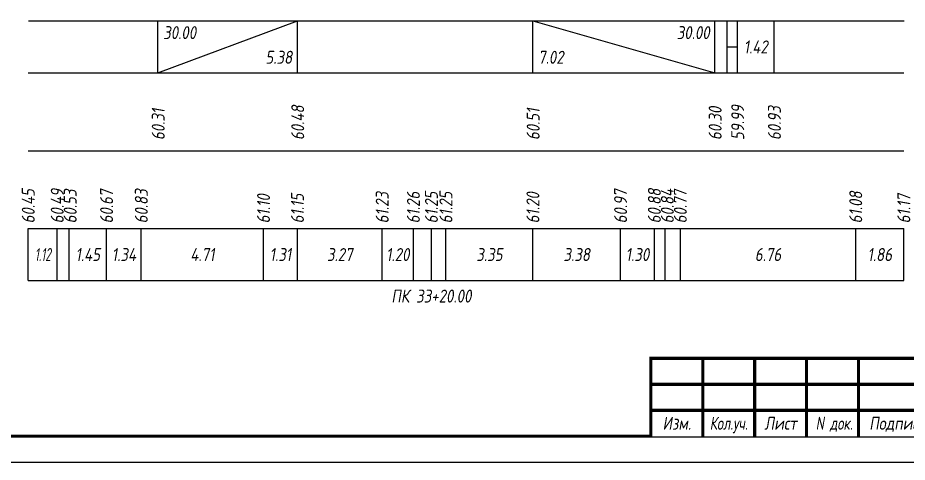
# Model space of a CAD drawing. Extents: x -717 to 1451, y -133302 to 233.
# Drawn here: x 77.9 to 249.4, y -51947.4 to -51861.8 of the extents above; entities that cross this region are included whole.
import ezdxf
from ezdxf.enums import TextEntityAlignment as Align

# ---------------------------------------------------------------- set-up
doc = ezdxf.new("R2010")
doc.units = 0
for name, color, linetype in [('Зарамочное оформление', 7, 'Continuous'), ('Код_510', 7, 'Continuous'), ('Код_516', 1, 'Continuous'), ('Подписи поперечников', 7, 'Continuous'), ('Таблица', 7, 'Continuous')]:
    doc.layers.add(name, color=color, linetype=linetype)
doc.styles.add('М', font='romand.shx', dxfattribs={"width": 0.8, "oblique": 10, "height": 2.5})

# ---------------------------------------------------------------- blocks, each defined once
blk = doc.blocks.new('Штамп')
at = {"linetype": 'Continuous'}
blk.add_wipeout([(199.95, -411.25), (384.95, -411.25), (384.95, -426.25), (199.95, -426.25)], dxfattribs=at).dxf.layer = 'Зарамочное оформление'
at = {"layer": 'Зарамочное оформление', "linetype": 'Continuous', "lineweight": -3, "const_width": 0.6, "flags": 128}
for points in [[(199.95, -426.25), (199.95, -411.25), (384.95, -411.25)], [(209.95, -411.25), (209.95, -426.25)], [(219.95, -411.25), (219.95, -426.25)], [(229.95, -411.25), (229.95, -426.25)], [(239.95, -411.25), (239.95, -426.25)], [(199.95, -416.25), (264.95, -416.25)], [(199.95, -421.25), (264.95, -421.25)]]:
    blk.add_lwpolyline(points, dxfattribs=at)
at = {"layer": 'Зарамочное оформление', "linetype": 'Continuous', "style": 'М', "oblique": 10}
for s, width, p in [('Изм.', 0.8, (204.95, -423.75)), ('Кол.уч.', 0.7, (214.95, -423.75)), ('Лист', 0.8, (224.95, -423.75)), ('N док.', 0.7, (235.28, -423.75)), ('Подпись', 0.8, (247.45, -423.75))]:
    blk.add_text(s, height=2.5, dxfattribs=dict(at, width=width)).set_placement(p, align=Align.MIDDLE_CENTER)
blk = doc.blocks.new('шифр')
blk.add_blockref('Штамп', (0, -51576))

msp = doc.modelspace()

# ---------------------------------------------------------------- linework, layer by layer
at = {"flags": 128}
msp.add_lwpolyline([(-30.054, -51947.421), (389.946, -51947.421), (389.946, -51650.421), (-30.054, -51650.421)], close=True, dxfattribs=at)
at = {"const_width": 0.6, "flags": 128}
msp.add_lwpolyline([(-10.054, -51942.421), (384.946, -51942.421), (384.946, -51655.421), (-10.054, -51655.421)], close=True, dxfattribs=at)
at = {"layer": 'Код_510'}
for p, q in [((79.946, -51912.421), (79.946, -51902.421)), ((85.531, -51912.421), (85.531, -51902.421)), ((87.806, -51912.421), (87.806, -51902.421)), ((95.04, -51912.421), (95.04, -51902.421)), ((101.739, -51912.421), (101.739, -51902.421)), ((125.29, -51912.421), (125.29, -51902.421)), ((131.827, -51912.421), (131.827, -51902.421)), ((148.167, -51912.421), (148.167, -51902.421)), ((154.175, -51912.421), (154.175, -51902.421)), ((157.647, -51912.421), (157.647, -51902.421)), ((160.448, -51912.421), (160.448, -51902.421)), ((177.211, -51912.421), (177.211, -51902.421)), ((194.109, -51912.421), (194.109, -51902.421)), ((200.622, -51912.421), (200.622, -51902.421)), ((202.691, -51912.421), (202.691, -51902.421)), ((205.626, -51912.421), (205.626, -51902.421)), ((239.431, -51912.421), (239.431, -51902.421)), ((248.708, -51912.421), (248.708, -51902.421))]:
    msp.add_line(p, q, dxfattribs=at)
at = {"layer": 'Код_516'}
for p, q in [((104.946, -51872.421), (104.946, -51862.421)), ((104.946, -51872.421), (131.827, -51862.421)), ((131.827, -51872.421), (131.827, -51862.421)), ((177.211, -51872.421), (177.211, -51862.421)), ((177.211, -51862.421), (212.288, -51872.421)), ((212.288, -51872.421), (212.288, -51862.421)), ((214.631, -51872.421), (214.631, -51862.421)), ((216.631, -51872.421), (216.631, -51862.421)), ((223.708, -51872.421), (223.708, -51862.421)), ((214.631, -51867.421), (216.631, -51867.421))]:
    msp.add_line(p, q, dxfattribs=at)
at = {"layer": 'Таблица'}
for p, q in [((80, -51862.421), (248.762, -51862.421)), ((79.946, -51872.421), (248.708, -51872.421)), ((79.946, -51887.421), (248.708, -51887.421)), ((79.946, -51902.421), (248.708, -51902.421)), ((79.946, -51912.421), (248.708, -51912.421))]:
    msp.add_line(p, q, dxfattribs=at)

# ---------------------------------------------------------------- texts
at = {"layer": 'Код_510', "style": 'М', "oblique": 10, "width": 0.8}
for s, p in [('60.45', (79.946, -51901.421)), ('60.49', (85.531, -51901.421)), ('60.53', (88.031, -51901.421)), ('60.67', (95.04, -51901.421)), ('60.83', (101.739, -51901.421)), ('61.10', (125.29, -51901.421)), ('61.15', (131.827, -51901.421)), ('61.23', (148.167, -51901.421)), ('61.26', (154.175, -51901.421)), ('61.25', (157.647, -51901.421)), ('61.25', (160.448, -51901.421)), ('61.20', (177.211, -51901.421)), ('60.97', (194.109, -51901.421)), ('60.88', (200.622, -51901.421)), ('60.84', (203.122, -51901.421)), ('60.77', (205.626, -51901.421)), ('61.08', (239.431, -51901.421)), ('61.17', (248.708, -51901.421))]:
    msp.add_text(s, height=2.5, rotation=90, dxfattribs=at).set_placement(p, align=Align.MIDDLE_LEFT)
at = {"layer": 'Код_510', "style": 'М', "oblique": 10}
for s, width, p in [('1.12', 0.6, (82.738, -51907.421)), ('1.45', 0.8, (91.423, -51907.421)), ('1.34', 0.8, (98.389, -51907.421)), ('4.71', 0.8, (113.514, -51907.421)), ('1.31', 0.8, (128.559, -51907.421)), ('3.27', 0.8, (139.997, -51907.421)), ('1.20', 0.8, (151.171, -51907.421)), ('3.35', 0.8, (168.829, -51907.421)), ('3.38', 0.8, (185.66, -51907.421)), ('1.30', 0.8, (197.365, -51907.421)), ('6.76', 0.8, (222.529, -51907.421)), ('1.86', 0.8, (244.07, -51907.421))]:
    msp.add_text(s, height=2.5, dxfattribs=dict(at, width=width)).set_placement(p, align=Align.MIDDLE_CENTER)
at = {"layer": 'Код_516', "style": 'М', "oblique": 10, "width": 0.8}
msp.add_text('30.00', height=2.5, dxfattribs=at).set_placement((105.946, -51863.421), align=Align.TOP_LEFT)
msp.add_text('30.00', height=2.5, dxfattribs=at).set_placement((211.288, -51863.421), align=Align.TOP_RIGHT)
msp.add_text('1.42', height=2.5, dxfattribs=at).set_placement((220.17, -51867.421), align=Align.MIDDLE_CENTER)
msp.add_text('5.38', height=2.5, dxfattribs=at).set_placement((130.827, -51871.421), align=Align.BOTTOM_RIGHT)
msp.add_text('7.02', height=2.5, dxfattribs=at).set_placement((178.211, -51871.421), align=Align.BOTTOM_LEFT)
for s, p in [('60.48', (131.882, -51885.371)), ('59.99', (216.686, -51885.371)), ('60.93', (223.762, -51885.371)), ('60.31', (105, -51885.371)), ('60.51', (177.265, -51885.371)), ('60.30', (212.342, -51885.371))]:
    msp.add_text(s, height=2.5, rotation=90, dxfattribs=at).set_placement(p, align=Align.MIDDLE_LEFT)
at = {"layer": 'Подписи поперечников', "style": 'М', "oblique": 10, "width": 0.8}
msp.add_text('ПК 33+20.00', height=2.5, dxfattribs=at).set_placement((157.647, -51917.421), align=Align.BOTTOM_CENTER)

# ---------------------------------------------------------------- next in the draw order: block references
msp.add_blockref('шифр', (0, 59.829))

doc.saveas('drawing.dxf')
